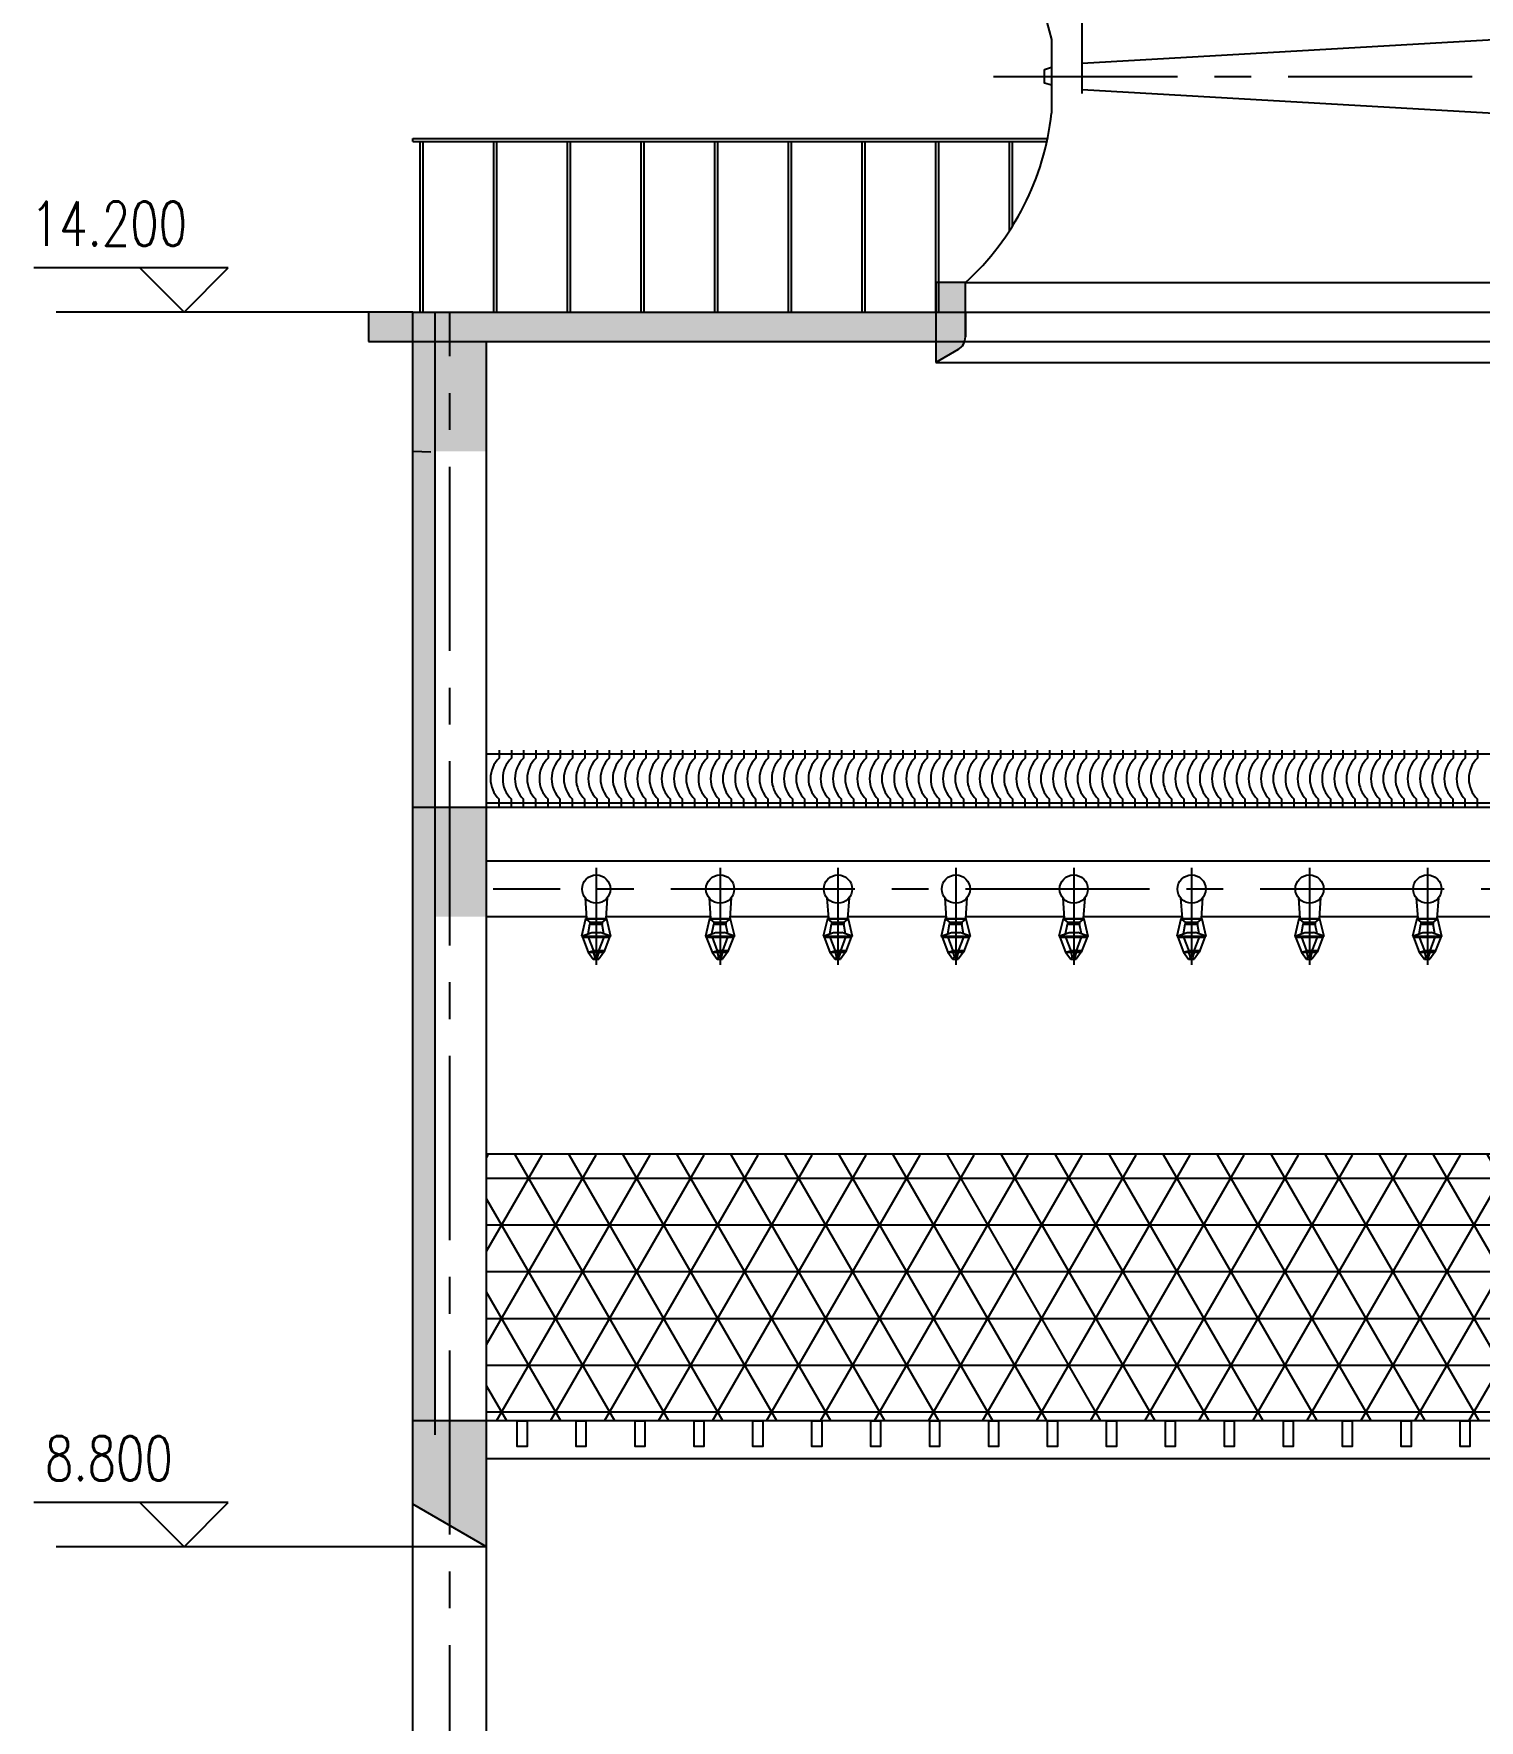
# Model space of a CAD drawing. Extents: x 1427168 to 1936200, y 1176778 to 1377202.
# Drawn here: x 1627307 to 1637118, y 1351995 to 1363445 of the extents above; entities that cross this region are included whole.
import ezdxf
from ezdxf.enums import TextEntityAlignment as Align
from ezdxf.lldxf.tags import DXFTag

# ---------------------------------------------------------------- set-up
doc = ezdxf.new("R2010")
doc.units = 0
doc.header["$LTSCALE"] = 1000
doc.header["$MEASUREMENT"] = 0
for name, pattern in [('CENTER', [2, 1.25, -0.25, 0.25, -0.25]), ('DASH', [0.35, 0.25, -0.1]), ('DOTE', [2.42, 2, -0.2, 0.02, -0.2])]:
    doc.linetypes.add(name, pattern=pattern)
doc.layers.get('0').update_dxf_attribs({"linetype": 'CONTINUOUS'})
doc.layers.get('DEFPOINTS').update_dxf_attribs({"linetype": 'CONTINUOUS'})
for name, color, linetype in [('01粗实线层', 7, 'CONTINUOUS'), ('2', 2, 'CONTINUOUS'), ('5剖面线层', 2, 'CONTINUOUS'), ('DOTE', 1, 'DOTE'), ('PUB_DIM', 3, 'CONTINUOUS'), ('中心线', 1, 'ACAD_ISO04W100')]:
    doc.layers.add(name, color=color, linetype=linetype)
doc.styles.add('DIM_FONT', font='SIMPLEX.shx', dxfattribs={"width": 0.75})
doc.styles.add('TH_GBDIM', font='romans.shx', dxfattribs={"width": 0.8, "bigfont": 'gbcbig.shx'})
tags = doc.linetypes.add('ACAD_ISO04W100', pattern=[30, 24, -3, 0, -3]).pattern_tags.tags
tags[10:11] = [DXFTag(74, 4), DXFTag(75, 0), DXFTag(340, '0'), DXFTag(46, 1.0), DXFTag(50, 0.0), DXFTag(44, 0.0), DXFTag(45, 0.0)]
tags[8:9] = [DXFTag(74, 4), DXFTag(75, 0), DXFTag(340, '0'), DXFTag(46, 1.0), DXFTag(50, 0.0), DXFTag(44, 0.0), DXFTag(45, 0.0)]
tags[6:7] = [DXFTag(74, 4), DXFTag(75, 0), DXFTag(340, '0'), DXFTag(46, 1.0), DXFTag(50, 0.0), DXFTag(44, 0.0), DXFTag(45, 0.0)]
tags[4:5] = [DXFTag(74, 4), DXFTag(75, 0), DXFTag(340, '0'), DXFTag(46, 1.0), DXFTag(50, 0.0), DXFTag(44, 0.0), DXFTag(45, 0.0)]
doc.dimstyles.new('TH_GBDIM', dxfattribs={"dimscale": 120, "dimtxt": 4, "dimasz": 2, "dimexe": 2, "dimexo": 0, "dimgap": 1.5, "dimtad": 1, "dimdec": 0, "dimzin": 0, "dimtxsty": 'TH_GBDIM', "dimblk": 'ARCHTICK', "dimcen": 2.5, "dimclrd": 130, "dimclre": 130, "dimclrt": 3, "dimazin": 3, "dimtfac": 0.714286, "dimtdec": 0, "dimtmove": 0, "dimatfit": 3, "dimtzin": 0})

# ---------------------------------------------------------------- blocks, each defined once
blk = doc.blocks.new('_ARCHTICK')
at = {"color": 0, "linetype": 'BYBLOCK', "const_width": 0.15}
blk.add_lwpolyline([(-0.5, -0.5), (0.5, 0.5)], dxfattribs=at)
blk = doc.blocks.new('*D392')
at = {"layer": '01粗实线层', "color": 130}
for p, q in [((1634423, 1363039), (1634423, 1367944)), ((1643838, 1363039), (1643838, 1367944)), ((1634423, 1367704), (1643838, 1367704))]:
    blk.add_line(p, q, dxfattribs=at)
at = {"layer": 'DEFPOINTS', "color": 0}
for p in [(1643838, 1367704), (1634423, 1363039), (1643838, 1363039)]:
    blk.add_point(p, dxfattribs=at)
at = {"layer": '01粗实线层', "color": 130, "xscale": 240, "yscale": 240, "zscale": 240, "rotation": 180}
blk.add_blockref('_ARCHTICK', (1634423, 1367704), dxfattribs=at)
at = {"layer": '01粗实线层', "color": 130, "xscale": 240, "yscale": 240, "zscale": 240}
blk.add_blockref('_ARCHTICK', (1643838, 1367704), dxfattribs=at)
at = {"layer": '01粗实线层', "color": 3, "insert": (1639130, 1368064), "char_height": 480, "attachment_point": 5, "style": 'TH_GBDIM'}
blk.add_mtext('{%%c6000}{}{}', dxfattribs=at)

msp = doc.modelspace()

# ---------------------------------------------------------------- hatches: boundary and pattern name
at = {"layer": '5剖面线层'}
h = msp.add_hatch(color=7, dxfattribs=at)
h.paths.add_polyline_path([(1633430.3, 1361555.7), (1630130.3, 1361555.7), (1630130.3, 1361355.7), (1633430.2, 1361355.7)])
h.paths.add_polyline_path([(1633630.4, 1361555.7), (1633430.3, 1361555.7), (1633430.2, 1361355.7), (1633625.2, 1361355.7, 0.077361), (1633630.4, 1361386)])
h.paths.add_polyline_path([(1633450.3, 1361755.7), (1633430.5, 1361755.7), (1633430.3, 1361555.7), (1633450.3, 1361555.7)])
h.paths.add_polyline_path([(1633450.3, 1361755.7), (1633450.3, 1361555.7), (1633630.3, 1361555.7), (1633630.3, 1361755.7)])
edge = h.paths.add_edge_path()
edge.add_arc((1633530.5, 1361387.7), 100, 299.9212, 341.33581)
edge.add_line((1633625.2, 1361355.7), (1633430.2, 1361355.7))
edge.add_line((1633430.2, 1361355.7), (1633430.1, 1361214.5))
edge.add_line((1633430.1, 1361214.5), (1633580.3, 1361301))
for points in [[(1629880.3, 1361555.7), (1629580.3, 1361555.7), (1629580.3, 1361355.7), (1629880.3, 1361355.7)], [(1630130.3, 1361555.7), (1629880.3, 1361555.7), (1629880.3, 1361355.7), (1630130.3, 1361355.7)]]:
    msp.add_hatch(color=7, dxfattribs=at).paths.add_polyline_path(points)
h = msp.add_hatch(color=7, dxfattribs=at)
h.paths.add_polyline_path([(1630003, 1361355.7), (1629880.3, 1361355.7), (1629880.3, 1360610.8), (1630003, 1360610.8)])
h.paths.add_polyline_path([(1630130.3, 1361355.7), (1630003, 1361355.7), (1630003, 1360610.8), (1630130.3, 1360610.8)])
h.paths.add_polyline_path([(1630380.3, 1361355.7), (1630130.3, 1361355.7), (1630130.3, 1360610.8), (1630380.3, 1360610.8)])
h = msp.add_hatch(color=0, dxfattribs=at)
h.paths.add_polyline_path([(1630030.3, 1361355.7), (1629880.3, 1361355.7), (1629880.3, 1358195), (1630030.3, 1358195)])
h.paths.add_polyline_path([(1630030.3, 1358195), (1629880.3, 1358195), (1629880.3, 1354028), (1630003, 1354028), (1630030.3, 1354028)])
h = msp.add_hatch(color=7, dxfattribs=at)
h.paths.add_polyline_path([(1630003, 1358195), (1629880.3, 1358195), (1629880.3, 1357450.2), (1630003, 1357450.2)])
h.paths.add_polyline_path([(1630130.3, 1358195), (1630003, 1358195), (1630003, 1357450.2), (1630130.3, 1357450.2)])
h.paths.add_polyline_path([(1630380.3, 1358195), (1630130.3, 1358195), (1630130.3, 1357450.2), (1630380.3, 1357450.2)])
h = msp.add_hatch(dxfattribs=at)
h.set_pattern_fill('NET3', color=0, scale=100, style=0)
h.set_pattern_definition([(0, (820624.76, 1406793.53), (0, 317.5), []), (60, (820624.76, 1406793.53), (-274.96307, 158.75), []), (120, (820624.76, 1406793.53), (-274.96307, -158.75), [])])
h.paths.add_polyline_path([(1643380.3, 1354334.3), (1639380.3, 1354334.3), (1639380.3, 1354028), (1643380.3, 1354028)])
h.paths.add_polyline_path([(1647880.3, 1354334.3), (1643880.3, 1354334.3), (1643880.3, 1354028), (1647880.3, 1354028)])
h.paths.add_polyline_path([(1643880.3, 1354334.3), (1643630.3, 1354334.3), (1643630.3, 1354028), (1643880.3, 1354028)])
h.paths.add_polyline_path([(1643630.3, 1354334.3), (1643380.3, 1354334.3), (1643380.3, 1354028), (1643630.3, 1354028)])
h.paths.add_polyline_path([(1638880.3, 1354334.3), (1634880.3, 1354334.3), (1634880.3, 1354028), (1638880.3, 1354028)])
h.paths.add_polyline_path([(1634880.3, 1354334.3), (1634630.3, 1354334.3), (1634630.3, 1354028), (1634880.3, 1354028)])
h.paths.add_polyline_path([(1634630.3, 1354334.3), (1634380.3, 1354334.3), (1634380.3, 1354028), (1634630.3, 1354028)])
h.paths.add_polyline_path([(1634380.3, 1354334.3), (1630380.3, 1354334.3), (1630380.3, 1354028), (1634380.3, 1354028)])
h.paths.add_polyline_path([(1638880.3, 1355834.3), (1630380.3, 1355834.3), (1630380.3, 1354334.3), (1638880.3, 1354334.3)])
h.paths.add_polyline_path([(1647880.3, 1355834.3), (1639380.3, 1355834.3), (1639380.3, 1354334.3), (1647880.3, 1354334.3)])
at = {"layer": '5剖面线层', "linetype": 'DASH', "ltscale": 1e-05}
h = msp.add_hatch(color=7, dxfattribs=at)
h.paths.add_polyline_path([(1630130.3, 1354028), (1629880.3, 1354028), (1629880.3, 1353463.4), (1630130.3, 1353318.3)])
h.paths.add_polyline_path([(1630380.3, 1354028), (1630130.3, 1354028), (1630130.3, 1353318.3), (1630380.3, 1353173.3)])

# ---------------------------------------------------------------- linework, layer by layer
for p, q in [((1633630.5, 1361755.7), (1638098, 1361755.7)), ((1629880.3, 1361555.7), (1629580.3, 1361555.7)), ((1629580.3, 1361555.7), (1629580.3, 1361355.7)), ((1633630.5, 1361555.7), (1633630.5, 1361387.7)), ((1633580.3, 1361301), (1633430.1, 1361214.5)), ((1633430.1, 1361214.5), (1638255.3, 1361214.5)), ((1629880.3, 1360611.6), (1630002.5, 1360607.4)), ((1630380.3, 1354028), (1629880.3, 1354028)), ((1630003, 1354028), (1629880.3, 1354028))]:
    msp.add_line(p, q)
at = {"color": 6}
msp.add_line((1635612.1, 1358195), (1635612.1, 1358248.3), dxfattribs=at)
at = {"color": 4}
for p, q in [((1633634.2, 1357439.4), (1633634.2, 1357437.1)), ((1635093.6, 1357439.4), (1635093.6, 1357437.1)), ((1635234.2, 1357439.4), (1635234.2, 1357437.1)), ((1636834.2, 1357439.4), (1636834.2, 1357437.1))]:
    msp.add_line(p, q, dxfattribs=at)
msp.add_arc((1633530.5, 1361387.7), 100, 299.9212, 0)
at = {"layer": '01粗实线层', "color": 0}
for p, q in [((1633730, 1365192.2), (1634215.3, 1363405.2)), ((1634215.3, 1363405.2), (1634215.3, 1363407.2)), ((1634215.3, 1363405.2), (1634215.3, 1362905.7)), ((1634165.3, 1363198.4), (1634165.3, 1363113)), ((1634215.3, 1363215.7), (1634167.5, 1363201.2)), ((1634422.7, 1363066), (1634422.7, 1363244.1)), ((1634215.3, 1363095.8), (1634167.5, 1363110.1)), ((1629880.3, 1362714.3), (1629880.3, 1362734.3)), ((1629880.3, 1362734.3), (1634188.2, 1362734.3)), ((1629880.3, 1362714.3), (1634183.9, 1362714.3)), ((1629930.3, 1361555.7), (1629930.3, 1362714.3)), ((1629950.3, 1361555.7), (1629950.3, 1362714.3)), ((1630430.3, 1361555.7), (1630430.3, 1362714.3)), ((1630450.3, 1361555.7), (1630450.3, 1362714.3)), ((1630930.3, 1361555.7), (1630930.3, 1362714.3)), ((1630950.3, 1361555.7), (1630950.3, 1362714.3)), ((1631430.3, 1361555.7), (1631430.3, 1362714.3)), ((1631450.3, 1361555.7), (1631450.3, 1362714.3)), ((1631930.3, 1361555.7), (1631930.3, 1362714.3)), ((1631950.3, 1361555.7), (1631950.3, 1362714.3)), ((1632430.3, 1361555.7), (1632430.3, 1362714.3)), ((1632450.3, 1361555.7), (1632450.3, 1362714.3)), ((1632930.3, 1361555.7), (1632930.3, 1362714.3)), ((1632930.3, 1361555.7), (1632930.3, 1362714.3)), ((1632950.3, 1361555.7), (1632950.3, 1362714.3)), ((1632950.3, 1361555.7), (1632950.3, 1362714.3)), ((1633430.3, 1361555.7), (1633430.3, 1362714.3)), ((1633450.3, 1361555.7), (1633450.3, 1362714.3)), ((1633930.3, 1362108.6), (1633930.3, 1362714.3)), ((1633950.3, 1362140), (1633950.3, 1362714.3)), ((1633430.5, 1361755.7), (1633430.1, 1361214.5)), ((1633630.3, 1361755.7), (1633430.3, 1361755.7)), ((1633430.3, 1361755.7), (1633430.3, 1361555.7)), ((1633630.3, 1361755.7), (1633430.3, 1361755.7)), ((1633430.3, 1361755.7), (1633430.3, 1361555.7)), ((1633630.5, 1361755.7), (1633430.5, 1361755.7)), ((1633630.3, 1361555.7), (1633630.3, 1361755.7)), ((1633630.3, 1361555.7), (1633630.3, 1361755.7)), ((1633630.4, 1361386), (1633630.5, 1361755.7)), ((1629880.3, 1345255.7), (1629880.3, 1361555.7)), ((1629880.3, 1361555.7), (1648380.3, 1361555.7)), ((1629580.3, 1361355.7), (1639380.3, 1361355.7)), ((1630380.3, 1345255.7), (1630380.3, 1361355.7)), ((1630466.1, 1358580.5), (1630466.1, 1358527.2)), ((1630549.1, 1358580.5), (1630549.1, 1358527.2)), ((1630632.1, 1358580.5), (1630632.1, 1358527.2)), ((1630715.1, 1358580.5), (1630715.1, 1358527.2)), ((1630715.1, 1358580.5), (1630715.1, 1358527.2)), ((1630715.1, 1358580.5), (1630715.1, 1358527.2)), ((1630798.1, 1358580.5), (1630798.1, 1358527.2)), ((1630798.1, 1358580.5), (1630798.1, 1358527.2)), ((1630881.1, 1358580.5), (1630881.1, 1358527.2)), ((1630964.1, 1358580.5), (1630964.1, 1358527.2)), ((1630964.1, 1358580.5), (1630964.1, 1358527.2)), ((1630964.1, 1358580.5), (1630964.1, 1358527.2)), ((1631047.1, 1358580.5), (1631047.1, 1358527.2)), ((1631130.1, 1358580.5), (1631130.1, 1358527.2)), ((1631213.1, 1358580.5), (1631213.1, 1358527.2)), ((1631213.1, 1358580.5), (1631213.1, 1358527.2)), ((1631296.1, 1358580.5), (1631296.1, 1358527.2)), ((1631379.1, 1358580.5), (1631379.1, 1358527.2)), ((1631462.1, 1358580.5), (1631462.1, 1358527.2)), ((1631545.1, 1358580.5), (1631545.1, 1358527.2)), ((1631628.1, 1358580.5), (1631628.1, 1358527.2)), ((1631711.1, 1358580.5), (1631711.1, 1358527.2)), ((1631794.1, 1358580.5), (1631794.1, 1358527.2)), ((1631877.1, 1358580.5), (1631877.1, 1358527.2)), ((1631960.1, 1358580.5), (1631960.1, 1358527.2)), ((1632043.1, 1358580.5), (1632043.1, 1358527.2)), ((1632126.1, 1358580.5), (1632126.1, 1358527.2)), ((1632209.1, 1358580.5), (1632209.1, 1358527.2)), ((1632292.1, 1358580.5), (1632292.1, 1358527.2)), ((1632375.1, 1358580.5), (1632375.1, 1358527.2)), ((1632458.1, 1358580.5), (1632458.1, 1358527.2)), ((1632541.1, 1358580.5), (1632541.1, 1358527.2)), ((1632624.1, 1358580.5), (1632624.1, 1358527.2)), ((1632707.1, 1358580.5), (1632707.1, 1358527.2)), ((1632790.1, 1358580.5), (1632790.1, 1358527.2)), ((1632873.1, 1358580.5), (1632873.1, 1358527.2)), ((1632956.1, 1358580.5), (1632956.1, 1358527.2)), ((1633039.1, 1358580.5), (1633039.1, 1358527.2)), ((1633122.1, 1358580.5), (1633122.1, 1358527.2)), ((1633205.1, 1358580.5), (1633205.1, 1358527.2)), ((1633288.1, 1358580.5), (1633288.1, 1358527.2)), ((1633371.1, 1358580.5), (1633371.1, 1358527.2)), ((1633454.1, 1358580.5), (1633454.1, 1358527.2)), ((1633537.1, 1358580.5), (1633537.1, 1358527.2)), ((1633620.1, 1358580.5), (1633620.1, 1358527.2)), ((1633703.1, 1358580.5), (1633703.1, 1358527.2)), ((1633786.1, 1358580.5), (1633786.1, 1358527.2)), ((1633869.1, 1358580.5), (1633869.1, 1358527.2)), ((1633952.1, 1358580.5), (1633952.1, 1358527.2)), ((1634035.1, 1358580.5), (1634035.1, 1358527.2)), ((1634118.1, 1358580.5), (1634118.1, 1358527.2)), ((1634201.1, 1358580.5), (1634201.1, 1358527.2)), ((1634284.1, 1358580.5), (1634284.1, 1358527.2)), ((1634367.1, 1358580.5), (1634367.1, 1358527.2)), ((1634450.1, 1358580.5), (1634450.1, 1358527.2)), ((1634533.1, 1358580.5), (1634533.1, 1358527.2)), ((1634616.1, 1358580.5), (1634616.1, 1358527.2)), ((1634699.1, 1358580.5), (1634699.1, 1358527.2)), ((1634782.1, 1358580.5), (1634782.1, 1358527.2)), ((1634865.1, 1358580.5), (1634865.1, 1358527.2)), ((1634948.1, 1358580.5), (1634948.1, 1358527.2)), ((1635031.1, 1358580.5), (1635031.1, 1358527.2)), ((1635114.1, 1358580.5), (1635114.1, 1358527.2)), ((1635197.1, 1358580.5), (1635197.1, 1358527.2)), ((1635280.1, 1358580.5), (1635280.1, 1358527.2)), ((1635363.1, 1358580.5), (1635363.1, 1358527.2)), ((1635446.1, 1358580.5), (1635446.1, 1358527.2)), ((1635529.1, 1358580.5), (1635529.1, 1358527.2)), ((1635612.1, 1358580.5), (1635612.1, 1358527.2)), ((1635695.1, 1358580.5), (1635695.1, 1358527.2)), ((1635778.1, 1358580.5), (1635778.1, 1358527.2)), ((1635861.1, 1358580.5), (1635861.1, 1358527.2)), ((1635861.1, 1358580.5), (1635861.1, 1358527.2)), ((1635944.1, 1358580.5), (1635944.1, 1358527.2)), ((1636027.1, 1358580.5), (1636027.1, 1358527.2)), ((1636110.1, 1358580.5), (1636110.1, 1358527.2)), ((1636193.1, 1358580.5), (1636193.1, 1358527.2)), ((1636276.1, 1358580.5), (1636276.1, 1358527.2)), ((1636276.1, 1358580.5), (1636276.1, 1358527.2)), ((1636359.1, 1358580.5), (1636359.1, 1358527.2)), ((1636442.1, 1358580.5), (1636442.1, 1358527.2)), ((1636525.1, 1358580.5), (1636525.1, 1358527.2)), ((1636608.1, 1358580.5), (1636608.1, 1358527.2)), ((1636691.1, 1358580.5), (1636691.1, 1358527.2)), ((1636774.1, 1358580.5), (1636774.1, 1358527.2)), ((1636857.1, 1358580.5), (1636857.1, 1358527.2)), ((1636940.1, 1358580.5), (1636940.1, 1358527.2)), ((1637023.1, 1358580.5), (1637023.1, 1358527.2)), ((1637106.1, 1358580.5), (1637106.1, 1358527.2)), ((1638255.3, 1358553.9), (1630380.3, 1358553.9)), ((1638255.3, 1358221.7), (1630380.3, 1358221.7)), ((1630466.1, 1358195), (1630466.1, 1358248.3)), ((1630549.1, 1358195), (1630549.1, 1358248.3)), ((1630632.1, 1358195), (1630632.1, 1358248.3)), ((1630715.1, 1358195), (1630715.1, 1358248.3)), ((1630715.1, 1358195), (1630715.1, 1358248.3)), ((1630715.1, 1358195), (1630715.1, 1358248.3)), ((1630798.1, 1358195), (1630798.1, 1358248.3)), ((1630798.1, 1358195), (1630798.1, 1358248.3)), ((1630798.1, 1358195), (1630798.1, 1358248.3)), ((1630881.1, 1358195), (1630881.1, 1358248.3)), ((1630964.1, 1358195), (1630964.1, 1358248.3)), ((1630964.1, 1358195), (1630964.1, 1358248.3)), ((1630964.1, 1358195), (1630964.1, 1358248.3)), ((1630964.1, 1358195), (1630964.1, 1358248.3)), ((1630964.1, 1358195), (1630964.1, 1358248.3)), ((1631047.1, 1358195), (1631047.1, 1358248.3)), ((1631130.1, 1358195), (1631130.1, 1358248.3)), ((1631213.1, 1358195), (1631213.1, 1358248.3)), ((1631213.1, 1358195), (1631213.1, 1358248.3)), ((1631213.1, 1358195), (1631213.1, 1358248.3)), ((1631296.1, 1358195), (1631296.1, 1358248.3)), ((1631379.1, 1358195), (1631379.1, 1358248.3)), ((1631462.1, 1358195), (1631462.1, 1358248.3)), ((1631545.1, 1358195), (1631545.1, 1358248.3)), ((1631545.1, 1358195), (1631545.1, 1358248.3)), ((1631628.1, 1358195), (1631628.1, 1358248.3)), ((1631711.1, 1358195), (1631711.1, 1358248.3)), ((1631794.1, 1358195), (1631794.1, 1358248.3)), ((1631877.1, 1358195), (1631877.1, 1358248.3)), ((1631960.1, 1358195), (1631960.1, 1358248.3)), ((1632043.1, 1358195), (1632043.1, 1358248.3)), ((1632126.1, 1358195), (1632126.1, 1358248.3)), ((1632209.1, 1358195), (1632209.1, 1358248.3)), ((1632292.1, 1358195), (1632292.1, 1358248.3)), ((1632375.1, 1358195), (1632375.1, 1358248.3)), ((1632458.1, 1358195), (1632458.1, 1358248.3)), ((1632541.1, 1358195), (1632541.1, 1358248.3)), ((1632624.1, 1358195), (1632624.1, 1358248.3)), ((1632707.1, 1358195), (1632707.1, 1358248.3)), ((1632790.1, 1358195), (1632790.1, 1358248.3)), ((1632873.1, 1358195), (1632873.1, 1358248.3)), ((1632956.1, 1358195), (1632956.1, 1358248.3)), ((1633039.1, 1358195), (1633039.1, 1358248.3)), ((1633122.1, 1358195), (1633122.1, 1358248.3)), ((1633205.1, 1358195), (1633205.1, 1358248.3)), ((1633288.1, 1358195), (1633288.1, 1358248.3)), ((1633371.1, 1358195), (1633371.1, 1358248.3)), ((1633454.1, 1358195), (1633454.1, 1358248.3)), ((1633537.1, 1358195), (1633537.1, 1358248.3)), ((1633620.1, 1358195), (1633620.1, 1358248.3)), ((1633703.1, 1358195), (1633703.1, 1358248.3)), ((1633786.1, 1358195), (1633786.1, 1358248.3)), ((1633869.1, 1358195), (1633869.1, 1358248.3)), ((1633952.1, 1358195), (1633952.1, 1358248.3)), ((1634035.1, 1358195), (1634035.1, 1358248.3)), ((1634118.1, 1358195), (1634118.1, 1358248.3)), ((1634201.1, 1358195), (1634201.1, 1358248.3)), ((1634284.1, 1358195), (1634284.1, 1358248.3)), ((1634367.1, 1358195), (1634367.1, 1358248.3)), ((1634450.1, 1358195), (1634450.1, 1358248.3)), ((1634533.1, 1358195), (1634533.1, 1358248.3)), ((1634616.1, 1358195), (1634616.1, 1358248.3)), ((1634699.1, 1358195), (1634699.1, 1358248.3)), ((1634782.1, 1358195), (1634782.1, 1358248.3)), ((1634865.1, 1358195), (1634865.1, 1358248.3)), ((1634948.1, 1358195), (1634948.1, 1358248.3)), ((1635031.1, 1358195), (1635031.1, 1358248.3)), ((1635114.1, 1358195), (1635114.1, 1358248.3)), ((1635197.1, 1358195), (1635197.1, 1358248.3)), ((1635280.1, 1358195), (1635280.1, 1358248.3)), ((1635363.1, 1358195), (1635363.1, 1358248.3)), ((1635446.1, 1358195), (1635446.1, 1358248.3)), ((1635529.1, 1358195), (1635529.1, 1358248.3)), ((1635695.1, 1358195), (1635695.1, 1358248.3)), ((1635778.1, 1358195), (1635778.1, 1358248.3)), ((1635861.1, 1358195), (1635861.1, 1358248.3)), ((1635861.1, 1358195), (1635861.1, 1358248.3)), ((1635944.1, 1358195), (1635944.1, 1358248.3)), ((1636027.1, 1358195), (1636027.1, 1358248.3)), ((1636110.1, 1358195), (1636110.1, 1358248.3)), ((1636193.1, 1358195), (1636193.1, 1358248.3)), ((1636276.1, 1358195), (1636276.1, 1358248.3)), ((1636276.1, 1358195), (1636276.1, 1358248.3)), ((1636359.1, 1358195), (1636359.1, 1358248.3)), ((1636442.1, 1358195), (1636442.1, 1358248.3)), ((1636525.1, 1358195), (1636525.1, 1358248.3)), ((1636608.1, 1358195), (1636608.1, 1358248.3)), ((1636691.1, 1358195), (1636691.1, 1358248.3)), ((1636774.1, 1358195), (1636774.1, 1358248.3)), ((1636857.1, 1358195), (1636857.1, 1358248.3)), ((1636940.1, 1358195), (1636940.1, 1358248.3)), ((1637023.1, 1358195), (1637023.1, 1358248.3)), ((1637106.1, 1358195), (1637106.1, 1358248.3)), ((1629880.3, 1358195), (1630380.3, 1358195)), ((1630380.3, 1358195), (1638880.3, 1358195)), ((1638880.3, 1357827.2), (1630380.3, 1357827.2)), ((1631050.3, 1357578.5), (1631059.9, 1357439.4)), ((1631199.8, 1357578.5), (1631190.2, 1357439.4)), ((1631890.9, 1357578.5), (1631900.6, 1357439.4)), ((1632040.5, 1357578.5), (1632030.8, 1357439.4)), ((1632690.9, 1357578.5), (1632700.6, 1357439.4)), ((1632840.5, 1357578.5), (1632830.8, 1357439.4)), ((1633490.9, 1357578.5), (1633500.6, 1357439.4)), ((1633640.5, 1357578.5), (1633630.8, 1357439.4)), ((1634290.9, 1357578.5), (1634300.6, 1357439.4)), ((1634440.5, 1357578.5), (1634430.8, 1357439.4)), ((1635090.9, 1357578.5), (1635100.6, 1357439.4)), ((1635240.5, 1357578.5), (1635230.8, 1357439.4)), ((1635890.9, 1357578.5), (1635900.6, 1357439.4)), ((1636040.5, 1357578.5), (1636030.8, 1357439.4)), ((1636690.9, 1357578.5), (1636700.6, 1357439.4)), ((1636840.5, 1357578.5), (1636830.8, 1357439.4)), ((1631059.2, 1357450.2), (1630380.3, 1357450.2)), ((1631053, 1357437.1), (1631024.9, 1357319.6)), ((1631053, 1357439.4), (1631053, 1357437.1)), ((1631053, 1357439.4), (1631193.6, 1357439.4)), ((1631053, 1357437.1), (1631081.8, 1357414.1)), ((1631053, 1357437.1), (1631193.6, 1357437.1)), ((1631193.6, 1357437.1), (1631164.8, 1357414.1)), ((1631899.8, 1357450.2), (1631190.9, 1357450.2)), ((1631193.6, 1357439.4), (1631193.6, 1357437.1)), ((1631193.6, 1357437.1), (1631221.8, 1357319.6)), ((1631893.6, 1357437.1), (1631865.5, 1357319.6)), ((1631893.6, 1357439.4), (1631893.6, 1357437.1)), ((1631893.6, 1357439.4), (1632034.2, 1357439.4)), ((1631893.6, 1357437.1), (1631922.5, 1357414.1)), ((1631893.6, 1357437.1), (1632034.2, 1357437.1)), ((1632034.2, 1357437.1), (1632005.4, 1357414.1)), ((1632699.8, 1357450.2), (1632031.6, 1357450.2)), ((1632034.2, 1357439.4), (1632034.2, 1357437.1)), ((1632034.2, 1357437.1), (1632062.4, 1357319.6)), ((1632693.6, 1357437.1), (1632665.5, 1357319.6)), ((1632693.6, 1357439.4), (1632693.6, 1357437.1)), ((1632693.6, 1357439.4), (1632834.2, 1357439.4)), ((1632693.6, 1357437.1), (1632722.5, 1357414.1)), ((1632693.6, 1357437.1), (1632834.2, 1357437.1)), ((1632834.2, 1357437.1), (1632805.4, 1357414.1)), ((1633499.8, 1357450.2), (1632831.6, 1357450.2)), ((1632834.2, 1357439.4), (1632834.2, 1357437.1)), ((1632834.2, 1357437.1), (1632862.4, 1357319.6)), ((1633493.6, 1357437.1), (1633465.5, 1357319.6)), ((1633493.6, 1357439.4), (1633493.6, 1357437.1)), ((1633493.6, 1357439.4), (1633634.2, 1357439.4)), ((1633493.6, 1357437.1), (1633522.5, 1357414.1)), ((1633493.6, 1357437.1), (1633634.2, 1357437.1)), ((1633634.2, 1357437.1), (1633605.4, 1357414.1)), ((1634299.8, 1357450.2), (1633631.6, 1357450.2)), ((1633634.2, 1357437.1), (1633662.4, 1357319.6)), ((1634293.6, 1357437.1), (1634265.5, 1357319.6)), ((1634293.6, 1357439.4), (1634293.6, 1357437.1)), ((1634293.6, 1357439.4), (1634434.2, 1357439.4)), ((1634293.6, 1357437.1), (1634322.5, 1357414.1)), ((1634293.6, 1357437.1), (1634434.2, 1357437.1)), ((1634434.2, 1357437.1), (1634405.4, 1357414.1)), ((1635099.8, 1357450.2), (1634431.6, 1357450.2)), ((1634434.2, 1357439.4), (1634434.2, 1357437.1)), ((1634434.2, 1357437.1), (1634462.4, 1357319.6)), ((1635093.6, 1357437.1), (1635065.5, 1357319.6)), ((1635093.6, 1357439.4), (1635234.2, 1357439.4)), ((1635093.6, 1357437.1), (1635122.5, 1357414.1)), ((1635093.6, 1357437.1), (1635234.2, 1357437.1)), ((1635234.2, 1357437.1), (1635205.4, 1357414.1)), ((1635899.8, 1357450.2), (1635231.6, 1357450.2)), ((1635234.2, 1357437.1), (1635262.4, 1357319.6)), ((1635893.6, 1357437.1), (1635865.5, 1357319.6)), ((1635893.6, 1357439.4), (1635893.6, 1357437.1)), ((1635893.6, 1357439.4), (1636034.2, 1357439.4)), ((1635893.6, 1357437.1), (1635922.5, 1357414.1)), ((1635893.6, 1357437.1), (1636034.2, 1357437.1)), ((1636034.2, 1357437.1), (1636005.4, 1357414.1)), ((1636699.8, 1357450.2), (1636031.6, 1357450.2)), ((1636034.2, 1357439.4), (1636034.2, 1357437.1)), ((1636034.2, 1357437.1), (1636062.4, 1357319.6)), ((1636693.6, 1357437.1), (1636665.5, 1357319.6)), ((1636693.6, 1357439.4), (1636693.6, 1357437.1)), ((1636693.6, 1357439.4), (1636834.2, 1357439.4)), ((1636693.6, 1357437.1), (1636722.5, 1357414.1)), ((1636693.6, 1357437.1), (1636834.2, 1357437.1)), ((1636834.2, 1357437.1), (1636805.4, 1357414.1)), ((1637499.8, 1357450.2), (1636831.6, 1357450.2)), ((1636834.2, 1357437.1), (1636862.4, 1357319.6)), ((1631024.2, 1357319.6), (1631222.4, 1357319.6)), ((1631024.2, 1357319.6), (1631031.1, 1357312.7)), ((1631024.9, 1357319.6), (1631094.5, 1357342.6)), ((1631031.1, 1357312.7), (1631070.3, 1357209)), ((1631031.1, 1357312.7), (1631215.5, 1357312.7)), ((1631069.9, 1357334.5), (1631081.8, 1357400.3)), ((1631070.3, 1357312.7), (1631105.4, 1357218.7)), ((1631081.8, 1357414.1), (1631081.8, 1357400.3)), ((1631081.8, 1357414.1), (1631164.8, 1357414.1)), ((1631081.8, 1357400.3), (1631164.8, 1357400.3)), ((1631094.5, 1357342.6), (1631152.1, 1357342.6)), ((1631176.3, 1357312.7), (1631141.3, 1357218.7)), ((1631221.8, 1357319.6), (1631152.1, 1357342.6)), ((1631164.8, 1357414.1), (1631164.8, 1357400.3)), ((1631176.7, 1357334.5), (1631164.8, 1357400.3)), ((1631215.5, 1357312.7), (1631176.3, 1357209)), ((1631222.4, 1357319.6), (1631215.5, 1357312.7)), ((1631864.8, 1357319.6), (1632063, 1357319.6)), ((1631864.8, 1357319.6), (1631871.8, 1357312.7)), ((1631865.5, 1357319.6), (1631935.1, 1357342.6)), ((1631871.8, 1357312.7), (1631910.9, 1357209)), ((1631871.8, 1357312.7), (1632056.1, 1357312.7)), ((1631910.5, 1357334.5), (1631922.5, 1357400.3)), ((1631910.9, 1357312.7), (1631946, 1357218.7)), ((1631922.5, 1357414.1), (1631922.5, 1357400.3)), ((1631922.5, 1357414.1), (1632005.4, 1357414.1)), ((1631922.5, 1357400.3), (1632005.4, 1357400.3)), ((1631935.1, 1357342.6), (1631992.7, 1357342.6)), ((1632016.9, 1357312.7), (1631981.9, 1357218.7)), ((1632062.4, 1357319.6), (1631992.7, 1357342.6)), ((1632005.4, 1357414.1), (1632005.4, 1357400.3)), ((1632017.3, 1357334.5), (1632005.4, 1357400.3)), ((1632056.1, 1357312.7), (1632016.9, 1357209)), ((1632063, 1357319.6), (1632056.1, 1357312.7)), ((1632664.8, 1357319.6), (1632863, 1357319.6)), ((1632664.8, 1357319.6), (1632671.8, 1357312.7)), ((1632665.5, 1357319.6), (1632735.1, 1357342.6)), ((1632671.8, 1357312.7), (1632710.9, 1357209)), ((1632671.8, 1357312.7), (1632856.1, 1357312.7)), ((1632710.5, 1357334.5), (1632722.5, 1357400.3)), ((1632710.9, 1357312.7), (1632746, 1357218.7)), ((1632722.5, 1357414.1), (1632722.5, 1357400.3)), ((1632722.5, 1357414.1), (1632805.4, 1357414.1)), ((1632722.5, 1357400.3), (1632805.4, 1357400.3)), ((1632735.1, 1357342.6), (1632792.7, 1357342.6)), ((1632816.9, 1357312.7), (1632781.9, 1357218.7)), ((1632862.4, 1357319.6), (1632792.7, 1357342.6)), ((1632805.4, 1357414.1), (1632805.4, 1357400.3)), ((1632817.3, 1357334.5), (1632805.4, 1357400.3)), ((1632856.1, 1357312.7), (1632816.9, 1357209)), ((1632863, 1357319.6), (1632856.1, 1357312.7)), ((1633464.8, 1357319.6), (1633663, 1357319.6)), ((1633464.8, 1357319.6), (1633471.8, 1357312.7)), ((1633465.5, 1357319.6), (1633535.1, 1357342.6)), ((1633471.8, 1357312.7), (1633510.9, 1357209)), ((1633471.8, 1357312.7), (1633656.1, 1357312.7)), ((1633510.5, 1357334.5), (1633522.5, 1357400.3)), ((1633510.9, 1357312.7), (1633546, 1357218.7)), ((1633522.5, 1357414.1), (1633522.5, 1357400.3)), ((1633522.5, 1357414.1), (1633605.4, 1357414.1)), ((1633522.5, 1357400.3), (1633605.4, 1357400.3)), ((1633535.1, 1357342.6), (1633592.7, 1357342.6)), ((1633616.9, 1357312.7), (1633581.9, 1357218.7)), ((1633662.4, 1357319.6), (1633592.7, 1357342.6)), ((1633605.4, 1357414.1), (1633605.4, 1357400.3)), ((1633617.3, 1357334.5), (1633605.4, 1357400.3)), ((1633656.1, 1357312.7), (1633616.9, 1357209)), ((1633663, 1357319.6), (1633656.1, 1357312.7)), ((1634264.8, 1357319.6), (1634463, 1357319.6)), ((1634264.8, 1357319.6), (1634271.8, 1357312.7)), ((1634265.5, 1357319.6), (1634335.1, 1357342.6)), ((1634271.8, 1357312.7), (1634310.9, 1357209)), ((1634271.8, 1357312.7), (1634456.1, 1357312.7)), ((1634310.5, 1357334.5), (1634322.5, 1357400.3)), ((1634310.9, 1357312.7), (1634346, 1357218.7)), ((1634322.5, 1357414.1), (1634322.5, 1357400.3)), ((1634322.5, 1357414.1), (1634405.4, 1357414.1)), ((1634322.5, 1357400.3), (1634405.4, 1357400.3)), ((1634335.1, 1357342.6), (1634392.7, 1357342.6)), ((1634416.9, 1357312.7), (1634381.9, 1357218.7)), ((1634462.4, 1357319.6), (1634392.7, 1357342.6)), ((1634405.4, 1357414.1), (1634405.4, 1357400.3)), ((1634417.3, 1357334.5), (1634405.4, 1357400.3)), ((1634456.1, 1357312.7), (1634416.9, 1357209)), ((1634463, 1357319.6), (1634456.1, 1357312.7)), ((1635064.8, 1357319.6), (1635263, 1357319.6)), ((1635064.8, 1357319.6), (1635071.8, 1357312.7)), ((1635065.5, 1357319.6), (1635135.1, 1357342.6)), ((1635071.8, 1357312.7), (1635110.9, 1357209)), ((1635071.8, 1357312.7), (1635256.1, 1357312.7)), ((1635110.5, 1357334.5), (1635122.5, 1357400.3)), ((1635110.9, 1357312.7), (1635146, 1357218.7)), ((1635122.5, 1357414.1), (1635122.5, 1357400.3)), ((1635122.5, 1357414.1), (1635205.4, 1357414.1)), ((1635122.5, 1357400.3), (1635205.4, 1357400.3)), ((1635135.1, 1357342.6), (1635192.7, 1357342.6)), ((1635216.9, 1357312.7), (1635181.9, 1357218.7)), ((1635262.4, 1357319.6), (1635192.7, 1357342.6)), ((1635205.4, 1357414.1), (1635205.4, 1357400.3)), ((1635217.3, 1357334.5), (1635205.4, 1357400.3)), ((1635256.1, 1357312.7), (1635216.9, 1357209)), ((1635263, 1357319.6), (1635256.1, 1357312.7)), ((1635864.8, 1357319.6), (1636063, 1357319.6)), ((1635864.8, 1357319.6), (1635871.8, 1357312.7)), ((1635865.5, 1357319.6), (1635935.1, 1357342.6)), ((1635871.8, 1357312.7), (1635910.9, 1357209)), ((1635871.8, 1357312.7), (1636056.1, 1357312.7)), ((1635910.5, 1357334.5), (1635922.5, 1357400.3)), ((1635910.9, 1357312.7), (1635946, 1357218.7)), ((1635922.5, 1357414.1), (1635922.5, 1357400.3)), ((1635922.5, 1357414.1), (1636005.4, 1357414.1)), ((1635922.5, 1357400.3), (1636005.4, 1357400.3)), ((1635935.1, 1357342.6), (1635992.7, 1357342.6)), ((1636016.9, 1357312.7), (1635981.9, 1357218.7)), ((1636062.4, 1357319.6), (1635992.7, 1357342.6)), ((1636005.4, 1357414.1), (1636005.4, 1357400.3)), ((1636017.3, 1357334.5), (1636005.4, 1357400.3)), ((1636056.1, 1357312.7), (1636016.9, 1357209)), ((1636063, 1357319.6), (1636056.1, 1357312.7)), ((1636664.8, 1357319.6), (1636863, 1357319.6)), ((1636664.8, 1357319.6), (1636671.8, 1357312.7)), ((1636665.5, 1357319.6), (1636735.1, 1357342.6)), ((1636671.8, 1357312.7), (1636710.9, 1357209)), ((1636671.8, 1357312.7), (1636856.1, 1357312.7)), ((1636710.5, 1357334.5), (1636722.5, 1357400.3)), ((1636710.9, 1357312.7), (1636746, 1357218.7)), ((1636722.5, 1357414.1), (1636722.5, 1357400.3)), ((1636722.5, 1357414.1), (1636805.4, 1357414.1)), ((1636722.5, 1357400.3), (1636805.4, 1357400.3)), ((1636735.1, 1357342.6), (1636792.7, 1357342.6)), ((1636816.9, 1357312.7), (1636781.9, 1357218.7)), ((1636862.4, 1357319.6), (1636792.7, 1357342.6)), ((1636805.4, 1357414.1), (1636805.4, 1357400.3)), ((1636817.3, 1357334.5), (1636805.4, 1357400.3)), ((1636856.1, 1357312.7), (1636816.9, 1357209)), ((1636863, 1357319.6), (1636856.1, 1357312.7)), ((1631070.3, 1357209), (1631111.8, 1357220.5)), ((1631070.3, 1357209), (1631104.9, 1357162.9)), ((1631070.3, 1357209), (1631176.3, 1357209)), ((1631104.9, 1357209), (1631115, 1357175.4)), ((1631111.8, 1357220.5), (1631176.3, 1357220.5)), ((1631141.8, 1357209), (1631131.7, 1357175.4)), ((1631176.3, 1357209), (1631134.8, 1357220.5)), ((1631176.3, 1357209), (1631141.8, 1357162.9)), ((1631910.9, 1357209), (1631952.4, 1357220.5)), ((1631910.9, 1357209), (1631945.5, 1357162.9)), ((1631910.9, 1357209), (1632016.9, 1357209)), ((1631945.5, 1357209), (1631955.6, 1357175.4)), ((1631952.4, 1357220.5), (1632016.9, 1357220.5)), ((1631982.4, 1357209), (1631972.3, 1357175.4)), ((1632016.9, 1357209), (1631975.5, 1357220.5)), ((1632016.9, 1357209), (1631982.4, 1357162.9)), ((1632710.9, 1357209), (1632752.4, 1357220.5)), ((1632710.9, 1357209), (1632745.5, 1357162.9)), ((1632710.9, 1357209), (1632816.9, 1357209)), ((1632745.5, 1357209), (1632755.6, 1357175.4)), ((1632752.4, 1357220.5), (1632816.9, 1357220.5)), ((1632782.4, 1357209), (1632772.3, 1357175.4)), ((1632816.9, 1357209), (1632775.5, 1357220.5)), ((1632816.9, 1357209), (1632782.4, 1357162.9)), ((1633510.9, 1357209), (1633552.4, 1357220.5)), ((1633510.9, 1357209), (1633545.5, 1357162.9)), ((1633510.9, 1357209), (1633616.9, 1357209)), ((1633545.5, 1357209), (1633555.6, 1357175.4)), ((1633552.4, 1357220.5), (1633616.9, 1357220.5)), ((1633582.4, 1357209), (1633572.3, 1357175.4)), ((1633616.9, 1357209), (1633575.5, 1357220.5)), ((1633616.9, 1357209), (1633582.4, 1357162.9)), ((1634310.9, 1357209), (1634352.4, 1357220.5)), ((1634310.9, 1357209), (1634345.5, 1357162.9)), ((1634310.9, 1357209), (1634416.9, 1357209)), ((1634345.5, 1357209), (1634355.6, 1357175.4)), ((1634352.4, 1357220.5), (1634416.9, 1357220.5)), ((1634382.4, 1357209), (1634372.3, 1357175.4)), ((1634416.9, 1357209), (1634375.5, 1357220.5)), ((1634416.9, 1357209), (1634382.4, 1357162.9)), ((1635110.9, 1357209), (1635152.4, 1357220.5)), ((1635110.9, 1357209), (1635145.5, 1357162.9)), ((1635110.9, 1357209), (1635216.9, 1357209)), ((1635145.5, 1357209), (1635155.6, 1357175.4)), ((1635152.4, 1357220.5), (1635216.9, 1357220.5)), ((1635182.4, 1357209), (1635172.3, 1357175.4)), ((1635216.9, 1357209), (1635175.5, 1357220.5)), ((1635216.9, 1357209), (1635182.4, 1357162.9)), ((1635910.9, 1357209), (1635952.4, 1357220.5)), ((1635910.9, 1357209), (1635945.5, 1357162.9)), ((1635910.9, 1357209), (1636016.9, 1357209)), ((1635945.5, 1357209), (1635955.6, 1357175.4)), ((1635952.4, 1357220.5), (1636016.9, 1357220.5)), ((1635982.4, 1357209), (1635972.3, 1357175.4)), ((1636016.9, 1357209), (1635975.5, 1357220.5)), ((1636016.9, 1357209), (1635982.4, 1357162.9)), ((1636710.9, 1357209), (1636752.4, 1357220.5)), ((1636710.9, 1357209), (1636745.5, 1357162.9)), ((1636710.9, 1357209), (1636816.9, 1357209)), ((1636745.5, 1357209), (1636755.6, 1357175.4)), ((1636752.4, 1357220.5), (1636816.9, 1357220.5)), ((1636782.4, 1357209), (1636772.3, 1357175.4)), ((1636816.9, 1357209), (1636775.5, 1357220.5)), ((1636816.9, 1357209), (1636782.4, 1357162.9)), ((1631114.3, 1357174.7), (1631104.9, 1357162.9)), ((1631104.9, 1357162.9), (1631141.8, 1357162.9)), ((1631132.3, 1357174.7), (1631141.8, 1357162.9)), ((1631954.9, 1357174.7), (1631945.5, 1357162.9)), ((1631945.5, 1357162.9), (1631982.4, 1357162.9)), ((1631972.9, 1357174.7), (1631982.4, 1357162.9)), ((1632754.9, 1357174.7), (1632745.5, 1357162.9)), ((1632745.5, 1357162.9), (1632782.4, 1357162.9)), ((1632772.9, 1357174.7), (1632782.4, 1357162.9)), ((1633554.9, 1357174.7), (1633545.5, 1357162.9)), ((1633545.5, 1357162.9), (1633582.4, 1357162.9)), ((1633572.9, 1357174.7), (1633582.4, 1357162.9)), ((1634354.9, 1357174.7), (1634345.5, 1357162.9)), ((1634345.5, 1357162.9), (1634382.4, 1357162.9)), ((1634372.9, 1357174.7), (1634382.4, 1357162.9)), ((1635154.9, 1357174.7), (1635145.5, 1357162.9)), ((1635145.5, 1357162.9), (1635182.4, 1357162.9)), ((1635172.9, 1357174.7), (1635182.4, 1357162.9)), ((1635954.9, 1357174.7), (1635945.5, 1357162.9)), ((1635945.5, 1357162.9), (1635982.4, 1357162.9)), ((1635972.9, 1357174.7), (1635982.4, 1357162.9)), ((1636754.9, 1357174.7), (1636745.5, 1357162.9)), ((1636745.5, 1357162.9), (1636782.4, 1357162.9)), ((1636772.9, 1357174.7), (1636782.4, 1357162.9)), ((1638880.3, 1355839.3), (1630380.3, 1355839.3)), ((1647880.3, 1354028), (1630379.5, 1354028)), ((1630380.3, 1353772.8), (1638880.3, 1353772.8)), ((1630380.3, 1353173.3), (1629880.3, 1353463.4))]:
    msp.add_line(p, q, dxfattribs=at)
at = {"layer": '01粗实线层', "linetype": 'BYBLOCK', "ltscale": 1e-05}
msp.add_line((1630030.3, 1361555.7), (1630030.3, 1353933.4), dxfattribs=at)
at = {"layer": '01粗实线层', "color": 0}
for points in [[(1630588.7, 1354028), (1630655.1, 1354028), (1630655.1, 1353853.4), (1630588.7, 1353853.4)], [(1630988.7, 1354028), (1631055.1, 1354028), (1631055.1, 1353853.4), (1630988.7, 1353853.4)], [(1631388.7, 1354028), (1631455.1, 1354028), (1631455.1, 1353853.4), (1631388.7, 1353853.4)], [(1631788.7, 1354028), (1631855.1, 1354028), (1631855.1, 1353853.4), (1631788.7, 1353853.4)], [(1632188.7, 1354028), (1632255.1, 1354028), (1632255.1, 1353853.4), (1632188.7, 1353853.4)], [(1632588.7, 1354028), (1632655.1, 1354028), (1632655.1, 1353853.4), (1632588.7, 1353853.4)], [(1632988.7, 1354028), (1633055.1, 1354028), (1633055.1, 1353853.4), (1632988.7, 1353853.4)], [(1633388.7, 1354028), (1633455.1, 1354028), (1633455.1, 1353853.4), (1633388.7, 1353853.4)], [(1633788.7, 1354028), (1633855.1, 1354028), (1633855.1, 1353853.4), (1633788.7, 1353853.4)], [(1634188.7, 1354028), (1634255.1, 1354028), (1634255.1, 1353853.4), (1634188.7, 1353853.4)], [(1634188.7, 1354028), (1634255.1, 1354028), (1634255.1, 1353853.4), (1634188.7, 1353853.4)], [(1634588.7, 1354028), (1634655.1, 1354028), (1634655.1, 1353853.4), (1634588.7, 1353853.4)], [(1634988.7, 1354028), (1635055.1, 1354028), (1635055.1, 1353853.4), (1634988.7, 1353853.4)], [(1635388.7, 1354028), (1635455.1, 1354028), (1635455.1, 1353853.4), (1635388.7, 1353853.4)], [(1635788.7, 1354028), (1635855.1, 1354028), (1635855.1, 1353853.4), (1635788.7, 1353853.4)], [(1636188.7, 1354028), (1636255.1, 1354028), (1636255.1, 1353853.4), (1636188.7, 1353853.4)], [(1636588.7, 1354028), (1636655.1, 1354028), (1636655.1, 1353853.4), (1636588.7, 1353853.4)], [(1636988.7, 1354028), (1637055.1, 1354028), (1637055.1, 1353853.4), (1636988.7, 1353853.4)]]:
    msp.add_lwpolyline(points, close=True, dxfattribs=at)
for centre in [(1631125.1, 1357638.7), (1631965.7, 1357638.7), (1632765.7, 1357638.7), (1633565.7, 1357638.7), (1634365.7, 1357638.7), (1635165.7, 1357638.7), (1635965.7, 1357638.7), (1636765.7, 1357638.7)]:
    msp.add_circle(centre, 96, dxfattribs=at)
for centre, radius, start, end in [((1634168.3, 1363198.4), 2.93, 105.62587, 180.44498), ((1634168.3, 1363112.9), 2.93, 179.55502, 254.37413), ((1632400.1, 1363105.2), 1826.1, 312.3501, 353.72557), ((1630600.6, 1358387.8), 193.7, 133.95925, 226.04075), ((1630683.6, 1358387.8), 193.7, 133.95925, 226.04075), ((1630766.6, 1358387.8), 193.7, 133.95925, 226.04075), ((1630849.6, 1358387.8), 193.7, 133.95925, 226.04075), ((1630932.6, 1358387.8), 193.7, 133.95925, 226.04075), ((1630932.6, 1358387.8), 193.7, 133.95925, 226.04075), ((1630932.6, 1358387.8), 193.7, 133.95925, 226.04075), ((1631015.6, 1358387.8), 193.7, 133.95925, 226.04075), ((1631098.6, 1358387.8), 193.7, 133.95925, 226.04075), ((1631098.6, 1358387.8), 193.7, 133.95925, 226.04075), ((1631098.6, 1358387.8), 193.7, 133.95925, 226.04075), ((1631181.6, 1358387.8), 193.7, 133.95925, 226.04075), ((1631264.6, 1358387.8), 193.7, 133.95925, 226.04075), ((1631347.6, 1358387.8), 193.7, 133.95925, 226.04075), ((1631347.6, 1358387.8), 193.7, 133.95925, 226.04075), ((1631430.6, 1358387.8), 193.7, 133.95925, 226.04075), ((1631513.6, 1358387.8), 193.7, 133.95925, 226.04075), ((1631596.6, 1358387.8), 193.7, 133.95925, 226.04075), ((1631679.6, 1358387.8), 193.7, 133.95925, 226.04075), ((1631679.6, 1358387.8), 193.7, 133.95925, 226.04075), ((1631762.6, 1358387.8), 193.7, 133.95925, 226.04075), ((1631845.6, 1358387.8), 193.7, 133.95925, 226.04075), ((1631928.6, 1358387.8), 193.7, 133.95925, 226.04075), ((1632011.6, 1358387.8), 193.7, 133.95925, 226.04075), ((1632094.6, 1358387.8), 193.7, 133.95925, 226.04075), ((1632177.6, 1358387.8), 193.7, 133.95925, 226.04075), ((1632260.6, 1358387.8), 193.7, 133.95925, 226.04075), ((1632343.6, 1358387.8), 193.7, 133.95925, 226.04075), ((1632426.6, 1358387.8), 193.7, 133.95925, 226.04075), ((1632509.6, 1358387.8), 193.7, 133.95925, 226.04075), ((1632592.6, 1358387.8), 193.7, 133.95925, 226.04075), ((1632675.6, 1358387.8), 193.7, 133.95925, 226.04075), ((1632758.6, 1358387.8), 193.7, 133.95925, 226.04075), ((1632841.6, 1358387.8), 193.7, 133.95925, 226.04075), ((1632924.6, 1358387.8), 193.7, 133.95925, 226.04075), ((1633007.6, 1358387.8), 193.7, 133.95925, 226.04075), ((1633090.6, 1358387.8), 193.7, 133.95925, 226.04075), ((1633173.6, 1358387.8), 193.7, 133.95925, 226.04075), ((1633256.6, 1358387.8), 193.7, 133.95925, 226.04075), ((1633339.6, 1358387.8), 193.7, 133.95925, 226.04075), ((1633422.6, 1358387.8), 193.7, 133.95925, 226.04075), ((1633505.6, 1358387.8), 193.7, 133.95925, 226.04075), ((1633588.6, 1358387.8), 193.7, 133.95925, 226.04075), ((1633671.6, 1358387.8), 193.7, 133.95925, 226.04075), ((1633754.6, 1358387.8), 193.7, 133.95925, 226.04075), ((1633837.6, 1358387.8), 193.7, 133.95925, 226.04075), ((1633920.6, 1358387.8), 193.7, 133.95925, 226.04075), ((1634003.6, 1358387.8), 193.7, 133.95925, 226.04075), ((1634086.6, 1358387.8), 193.7, 133.95925, 226.04075), ((1634169.6, 1358387.8), 193.7, 133.95925, 226.04075), ((1634252.6, 1358387.8), 193.7, 133.95925, 226.04075), ((1634335.6, 1358387.8), 193.7, 133.95925, 226.04075), ((1634418.6, 1358387.8), 193.7, 133.95925, 226.04075), ((1634501.6, 1358387.8), 193.7, 133.95925, 226.04075), ((1634584.6, 1358387.8), 193.7, 133.95925, 226.04075), ((1634667.6, 1358387.8), 193.7, 133.95925, 226.04075), ((1634750.6, 1358387.8), 193.7, 133.95925, 226.04075), ((1634833.6, 1358387.8), 193.7, 133.95925, 226.04075), ((1634916.6, 1358387.8), 193.7, 133.95925, 226.04075), ((1634999.6, 1358387.8), 193.7, 133.95925, 226.04075), ((1635082.6, 1358387.8), 193.7, 133.95925, 226.04075), ((1635165.6, 1358387.8), 193.7, 133.95925, 226.04075), ((1635248.6, 1358387.8), 193.7, 133.95925, 226.04075), ((1635331.6, 1358387.8), 193.7, 133.95925, 226.04075), ((1635414.6, 1358387.8), 193.7, 133.95925, 226.04075), ((1635497.6, 1358387.8), 193.7, 133.95925, 226.04075), ((1635580.6, 1358387.8), 193.7, 133.95925, 226.04075), ((1635663.6, 1358387.8), 193.7, 133.95925, 226.04075), ((1635746.6, 1358387.8), 193.7, 133.95925, 226.04075), ((1635829.6, 1358387.8), 193.7, 133.95925, 226.04075), ((1635912.6, 1358387.8), 193.7, 133.95925, 226.04075), ((1635995.6, 1358387.8), 193.7, 133.95925, 226.04075), ((1635995.6, 1358387.8), 193.7, 133.95925, 226.04075), ((1636078.6, 1358387.8), 193.7, 133.95925, 226.04075), ((1636161.6, 1358387.8), 193.7, 133.95925, 226.04075), ((1636244.6, 1358387.8), 193.7, 133.95925, 226.04075), ((1636327.6, 1358387.8), 193.7, 133.95925, 226.04075), ((1636410.6, 1358387.8), 193.7, 133.95925, 226.04075), ((1636410.6, 1358387.8), 193.7, 133.95925, 226.04075), ((1636493.6, 1358387.8), 193.7, 133.95925, 226.04075), ((1636576.6, 1358387.8), 193.7, 133.95925, 226.04075), ((1636659.6, 1358387.8), 193.7, 133.95925, 226.04075), ((1636742.6, 1358387.8), 193.7, 133.95925, 226.04075), ((1636825.6, 1358387.8), 193.7, 133.95925, 226.04075), ((1636908.6, 1358387.8), 193.7, 133.95925, 226.04075), ((1636991.6, 1358387.8), 193.7, 133.95925, 226.04075), ((1637074.6, 1358387.8), 193.7, 133.95925, 226.04075), ((1637157.6, 1358387.8), 193.7, 133.95925, 226.04075), ((1637240.6, 1358387.8), 193.7, 133.95925, 226.04075), ((1631123.3, 1357167.5), 11.5, 38.65981, 141.34019), ((1631963.9, 1357167.5), 11.5, 38.65981, 141.34019), ((1632763.9, 1357167.5), 11.5, 38.65981, 141.34019), ((1633563.9, 1357167.5), 11.5, 38.65981, 141.34019), ((1634363.9, 1357167.5), 11.5, 38.65981, 141.34019), ((1635163.9, 1357167.5), 11.5, 38.65981, 141.34019), ((1635963.9, 1357167.5), 11.5, 38.65981, 141.34019), ((1636763.9, 1357167.5), 11.5, 38.65981, 141.34019)]:
    msp.add_arc(centre, radius, start, end, dxfattribs=at)
at = {"layer": '2', "color": 0}
for p, q in [((1637856.4, 1363441.2), (1634422.7, 1363244.1)), ((1634422.7, 1363066), (1637856.4, 1362868.8))]:
    msp.add_line(p, q, dxfattribs=at)
at = {"layer": 'DOTE', "linetype": 'CENTER'}
for p, q in [((1633820.1, 1363155), (1644533.8, 1363155)), ((1630130.3, 1345255.7), (1630130.3, 1361555.7)), ((1638880.3, 1357638.7), (1630426, 1357638.7))]:
    msp.add_line(p, q, dxfattribs=at)
at = {"layer": 'PUB_DIM'}
for p, q in [((1628327.2, 1361855.7), (1627307.2, 1361855.7)), ((1628027.2, 1361855.7), (1628327.2, 1361555.7)), ((1628627.2, 1361855.7), (1628027.2, 1361855.7)), ((1628327.2, 1361555.7), (1628627.2, 1361855.7)), ((1629880.3, 1361555.7), (1627460.3, 1361555.7)), ((1628327.2, 1353473.3), (1627307.2, 1353473.3)), ((1628027.2, 1353473.3), (1628327.2, 1353173.3)), ((1628627.2, 1353473.3), (1628027.2, 1353473.3)), ((1628327.2, 1353173.3), (1628627.2, 1353473.3)), ((1630380.3, 1353173.3), (1627460.3, 1353173.3))]:
    msp.add_line(p, q, dxfattribs=at)
at = {"layer": '中心线', "ltscale": 50}
for p, q in [((1631125.1, 1357783.6), (1631125.1, 1357124.5)), ((1631965.7, 1357783.6), (1631965.7, 1357124.5)), ((1632765.7, 1357783.6), (1632765.7, 1357124.5)), ((1633565.7, 1357783.6), (1633565.7, 1357124.5)), ((1635165.7, 1357783.6), (1635165.7, 1357124.5)), ((1635965.7, 1357783.6), (1635965.7, 1357124.5)), ((1636765.7, 1357783.6), (1636765.7, 1357124.5))]:
    msp.add_line(p, q, dxfattribs=at)
at = {"layer": '中心线', "linetype": 'CENTER', "ltscale": 50}
msp.add_line((1634365.7, 1357783.6), (1634365.7, 1357124.5), dxfattribs=at)

# ---------------------------------------------------------------- texts
at = {"layer": 'PUB_DIM', "style": 'DIM_FONT', "width": 0.75}
for s, p in [('14.200', (1627817.2, 1362155.7)), ('8.800', (1627817.2, 1353773.3))]:
    msp.add_text(s, height=300, dxfattribs=at).set_placement(p, align=Align.MIDDLE)

# ---------------------------------------------------------------- dimensions: what is measured, and where the dimension line sits
at = {"layer": '01粗实线层', "color": 0}
dim = msp.add_linear_dim(base=(1643837.8, 1367704.2), p1=(1634422.7, 1363039), p2=(1643837.8, 1363039), text='{%%c6000}{}{}', dimstyle='TH_GBDIM', override={"dimgap": 1, "dimtad": 1, "dimjust": 0, "dimdec": 0, "dimlfac": 1, "dimse1": 0, "dimse2": 0, "dimsd1": 0, "dimsd2": 0}, dxfattribs=at)
dim.commit()
dim.dimension.update_dxf_attribs({"geometry": '*D392', "text_midpoint": (1639130.3, 1368064.2)})

doc.saveas('drawing.dxf')
